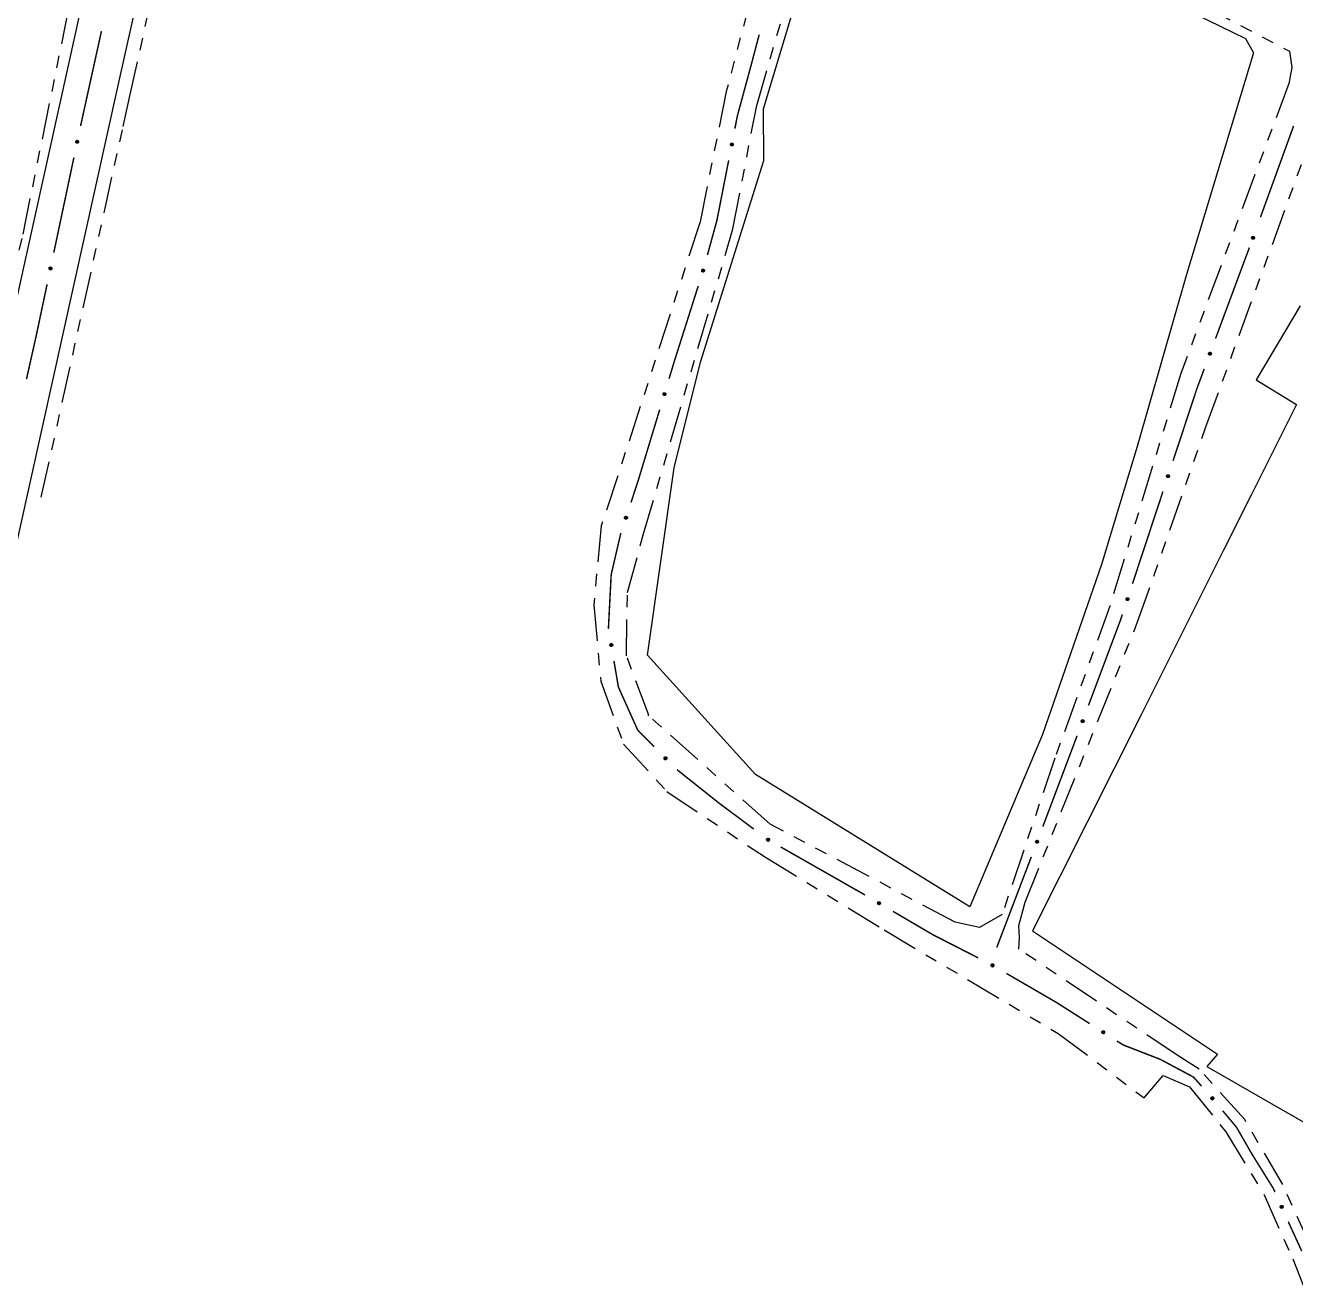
# Model space of a CAD drawing. Extents: x 209193 to 212081, y 4877574 to 4880493.
# Drawn here: x 209788.9 to 209946, y 4878359.2 to 4878514.7 of the extents above; entities that cross this region are included whole.
import ezdxf

# ---------------------------------------------------------------- set-up
doc = ezdxf.new("R2010")
doc.units = 0
doc.header["$LTSCALE"] = 1.5
doc.header["$MEASUREMENT"] = 0
doc.linetypes.add('TRACO_25', pattern=[8, 3, -1, 1, -1, 1, -1])
for name, color, linetype in [('RU-QUADRA', 210, 'CONTINUOUS'), ('SV-EIXO-ROD-ESTR', 7, 'CONTINUOUS'), ('SV-EIXO-RUA-N-PAV', 6, 'CONTINUOUS'), ('SV-EST-MUNIC-PAV', 20, 'CONTINUOUS'), ('SV-FX-DOM-EST', 20, 'CONTINUOUS'), ('SV-RUA-NAO-PAV', 7, 'CONTINUOUS')]:
    doc.layers.add(name, color=color, linetype=linetype)

msp = doc.modelspace()

# ---------------------------------------------------------------- linework, layer by layer
at = {"layer": 'RU-QUADRA', "linetype": 'Continuous', "flags": 128}
msp.add_lwpolyline([(209890.30857, 4878538.123031), (209899.280074, 4878533.530937), (209917.65755, 4878524.124365), (209925.797393, 4878519.95796), (209939.757002, 4878513.119828), (209940.746676, 4878511.350253), (209932.459593, 4878483.956287), (209926.384121, 4878462.670984), (209921.950348, 4878448.084196), (209914.674843, 4878427.098798), (209905.669112, 4878405.783435), (209879.180643, 4878422.149119), (209865.82293, 4878436.915463), (209869.1486, 4878460.070279), (209872.371907, 4878473.097393), (209880.238384, 4878498.041906), (209880.17986, 4878504.410458)], close=True, dxfattribs=at)
msp.add_lwpolyline([(209946.509893, 4878480.05749), (209941.087305, 4878470.929441), (209946.05491, 4878467.89135), (209940.443629, 4878456.672908), (209937.032849, 4878449.853854), (209931.523605, 4878438.839411), (209926.856449, 4878429.508526), (209913.419085, 4878402.804287), (209936.308501, 4878387.574431), (209934.965446, 4878386.042461), (209942.432881, 4878381.77191), (209964.164406, 4878369.343869)], dxfattribs=at)
at = {"layer": 'SV-EIXO-ROD-ESTR', "const_width": 0.18}
for points in [[(209795.780845, 4878502.384214), (209798.345641, 4878514.029219)], [(209795.765145, 4878502.309962), (209795.780845, 4878502.384214)], [(209792.455306, 4878486.65605), (209794.937685, 4878498.396484)], [(209790.312629, 4878476.522242), (209791.627846, 4878482.742572)], [(209790.172469, 4878475.895578), (209790.312629, 4878476.522242)], [(209789.081133, 4878471.016133), (209790.172469, 4878475.895578)]]:
    msp.add_lwpolyline(points, dxfattribs=at)
at = {"layer": 'SV-EIXO-ROD-ESTR'}
for points in [[(209795.213993, 4878500.235422), (209795.186734, 4878500.276029), (209795.171609, 4878500.316504), (209795.168711, 4878500.353892), (209795.174765, 4878500.387599), (209795.184842, 4878500.421385), (209795.202517, 4878500.453207), (209795.229958, 4878500.48418), (209795.270501, 4878500.511811), (209795.312981, 4878500.52458), (209795.349484, 4878500.529382), (209795.384995, 4878500.525094), (209795.417652, 4878500.514754), (209795.4501, 4878500.495301), (209795.481217, 4878500.467186), (209795.508014, 4878500.425746), (209795.52257, 4878500.385965), (209795.524424, 4878500.349727), (209795.519886, 4878500.314054), (209795.509185, 4878500.279685), (209795.491654, 4878500.248548), (209795.46329, 4878500.217269), (209795.422039, 4878500.191362), (209795.382527, 4878500.176391), (209795.346325, 4878500.174029), (209795.311306, 4878500.179287), (209795.277296, 4878500.188983), (209795.244568, 4878500.205418), (209795.213993, 4878500.235422)], [(209791.904154, 4878484.58151), (209791.876894, 4878484.622117), (209791.86177, 4878484.662592), (209791.858872, 4878484.69998), (209791.864925, 4878484.733687), (209791.875002, 4878484.767473), (209791.892678, 4878484.799295), (209791.920118, 4878484.830268), (209791.960661, 4878484.857899), (209792.003141, 4878484.870668), (209792.039645, 4878484.87547), (209792.075155, 4878484.871181), (209792.107813, 4878484.860842), (209792.140261, 4878484.841389), (209792.171378, 4878484.813274), (209792.198175, 4878484.771834), (209792.21273, 4878484.732053), (209792.214584, 4878484.695815), (209792.210047, 4878484.660142), (209792.199345, 4878484.625773), (209792.181815, 4878484.594636), (209792.153451, 4878484.563357), (209792.112199, 4878484.53745), (209792.072688, 4878484.522479), (209792.036486, 4878484.520117), (209792.001466, 4878484.525375), (209791.967456, 4878484.53507), (209791.934728, 4878484.551506), (209791.904154, 4878484.58151)]]:
    msp.add_lwpolyline(points, close=True, dxfattribs=at)
for points in [[(209795.171609, 4878500.316504), (209795.184842, 4878500.421385)], [(209795.178012, 4878500.299065), (209795.192813, 4878500.428431)], [(209795.186734, 4878500.276029), (209795.202517, 4878500.453207)], [(209795.200043, 4878500.258145), (209795.21512, 4878500.461371)], [(209795.213993, 4878500.235422), (209795.229958, 4878500.48418)], [(209795.231214, 4878500.220871), (209795.251341, 4878500.494159)], [(209795.244568, 4878500.205418), (209795.270501, 4878500.511811)], [(209795.262048, 4878500.201799), (209795.290361, 4878500.513802)], [(209795.277296, 4878500.188983), (209795.312981, 4878500.52458)], [(209795.294012, 4878500.188067), (209795.328459, 4878500.522483)], [(209795.311306, 4878500.179287), (209795.349484, 4878500.529382)], [(209795.329775, 4878500.179111), (209795.369432, 4878500.524977)], [(209795.346325, 4878500.174029), (209795.384995, 4878500.525094)], [(209795.365897, 4878500.178447), (209795.40119, 4878500.516868)], [(209795.382527, 4878500.176391), (209795.417652, 4878500.514754)], [(209795.403712, 4878500.185793), (209795.433924, 4878500.500183)], [(209795.422039, 4878500.191362), (209795.4501, 4878500.495301)], [(209795.441962, 4878500.208388), (209795.465529, 4878500.478159)], [(209795.46329, 4878500.217269), (209795.481217, 4878500.467186)], [(209795.476283, 4878500.238788), (209795.493465, 4878500.43878)], [(209795.491654, 4878500.248548), (209795.508014, 4878500.425746)], [(209795.500695, 4878500.268494), (209795.514443, 4878500.399477)], [(209795.509185, 4878500.279685), (209795.52257, 4878500.385965)], [(209791.86177, 4878484.662592), (209791.875002, 4878484.767473)], [(209791.868173, 4878484.645153), (209791.882974, 4878484.774519)], [(209791.876894, 4878484.622117), (209791.892678, 4878484.799295)], [(209791.890204, 4878484.604232), (209791.90528, 4878484.807459)], [(209791.904154, 4878484.58151), (209791.920118, 4878484.830268)], [(209791.921374, 4878484.566959), (209791.941501, 4878484.840246)], [(209791.934728, 4878484.551506), (209791.960661, 4878484.857899)], [(209791.952209, 4878484.547887), (209791.980522, 4878484.85989)], [(209791.967456, 4878484.53507), (209792.003141, 4878484.870668)], [(209791.984173, 4878484.534155), (209792.018619, 4878484.868571)], [(209792.001466, 4878484.525375), (209792.039645, 4878484.87547)], [(209792.019936, 4878484.525199), (209792.059593, 4878484.871065)], [(209792.036486, 4878484.520117), (209792.075155, 4878484.871181)], [(209792.056057, 4878484.524535), (209792.091351, 4878484.862955)], [(209792.072688, 4878484.522479), (209792.107813, 4878484.860842)], [(209792.093873, 4878484.531881), (209792.124085, 4878484.846271)], [(209792.112199, 4878484.53745), (209792.140261, 4878484.841389)], [(209792.132123, 4878484.554476), (209792.15569, 4878484.824247)], [(209792.153451, 4878484.563357), (209792.171378, 4878484.813274)], [(209792.166444, 4878484.584876), (209792.183626, 4878484.784868)], [(209792.181815, 4878484.594636), (209792.198175, 4878484.771834)], [(209792.190856, 4878484.614582), (209792.204604, 4878484.745565)], [(209792.199345, 4878484.625773), (209792.21273, 4878484.732053)]]:
    msp.add_lwpolyline(points, dxfattribs=at)
at = {"layer": 'SV-EIXO-RUA-N-PAV', "const_width": 0.18}
for points in [[(209879.647044, 4878513.591385), (209878.623284, 4878509.724614)], [(209878.593949, 4878509.613815), (209877.05355, 4878503.933594)], [(209878.623284, 4878509.724614), (209878.593949, 4878509.613815)], [(209876.955095, 4878503.570541), (209876.643123, 4878501.976957)], [(209877.05355, 4878503.933594), (209876.955095, 4878503.570541)], [(209945.704568, 4878502.310656), (209941.611122, 4878491.030421)], [(209875.874642, 4878498.051472), (209874.5298, 4878491.181872)], [(209874.428528, 4878490.664566), (209873.247559, 4878486.350413)], [(209874.5298, 4878491.181872), (209874.428528, 4878490.664566)], [(209940.236935, 4878487.273909), (209936.052548, 4878476.027091)], [(209872.109257, 4878482.516634), (209869.386786, 4878473.93828)], [(209869.386786, 4878473.93828), (209869.136396, 4878473.149315)], [(209869.136396, 4878473.149315), (209868.506426, 4878471.070414)], [(209934.657752, 4878472.278152), (209933.960354, 4878470.403683)], [(209933.960354, 4878470.403683), (209933.752391, 4878469.844719)], [(209933.752391, 4878469.844719), (209930.804139, 4878460.915242)], [(209867.346396, 4878467.242316), (209864.736329, 4878458.629096)], [(209864.697833, 4878458.502058), (209863.80371, 4878455.777777)], [(209864.736329, 4878458.629096), (209864.697833, 4878458.502058)], [(209929.550044, 4878457.11692), (209927.982425, 4878452.369019)], [(209862.512694, 4878451.844214), (209861.410409, 4878447.110873)], [(209862.556353, 4878451.977237), (209862.512694, 4878451.844214)], [(209927.869449, 4878452.026841), (209925.787491, 4878445.722045)], [(209927.982425, 4878452.369019), (209927.869449, 4878452.026841)], [(209861.35184, 4878446.859367), (209861.056265, 4878441.125215)], [(209861.410409, 4878447.110873), (209861.35184, 4878446.859367)], [(209924.533234, 4878441.923777), (209924.285587, 4878441.173827)], [(209861.056265, 4878441.125215), (209861.010412, 4878440.235665)], [(209861.010412, 4878440.235665), (209861.028621, 4878440.127924)], [(209924.285587, 4878441.173827), (209920.349416, 4878430.677371)], [(209861.695224, 4878436.18386), (209862.195176, 4878433.225812)], [(209862.195176, 4878433.225812), (209862.239552, 4878432.963251)], [(209862.239552, 4878432.963251), (209864.586888, 4878427.732046)], [(209864.586888, 4878427.732046), (209864.629547, 4878427.636976)], [(209864.629547, 4878427.636976), (209866.662402, 4878425.57466)], [(209918.9415, 4878426.933342), (209914.706654, 4878415.705427)], [(209869.485277, 4878422.742504), (209874.182217, 4878419.009039)], [(209874.182217, 4878419.009039), (209874.667528, 4878418.623279)], [(209874.667528, 4878418.623279), (209878.977372, 4878415.403002)], [(209882.303218, 4878413.194334), (209892.729297, 4878407.253216)], [(209913.283307, 4878411.967238), (209909.006557, 4878400.755218)], [(209896.182383, 4878405.234294), (209900.496688, 4878402.707086)], [(209900.496688, 4878402.707086), (209901.12819, 4878402.337169)], [(209901.12819, 4878402.337169), (209906.709219, 4878399.483827)], [(209910.212416, 4878397.555977), (209916.2673, 4878394.043376)], [(209916.2673, 4878394.043376), (209916.390017, 4878393.972185)], [(209916.390017, 4878393.972185), (209920.488633, 4878391.363975)], [(209923.863279, 4878389.216473), (209924.652572, 4878388.714195)], [(209924.652572, 4878388.714195), (209928.441713, 4878387.243783)], [(209928.441713, 4878387.243783), (209929.227706, 4878386.93877)], [(209929.227706, 4878386.93877), (209932.895559, 4878384.982582)], [(209932.895559, 4878384.982582), (209933.324841, 4878384.753632)], [(209933.324841, 4878384.753632), (209934.330342, 4878383.622443)], [(209936.937062, 4878380.589057), (209938.220172, 4878379.054903)], [(209938.220172, 4878379.054903), (209938.651116, 4878378.539644)], [(209938.651116, 4878378.539644), (209940.311811, 4878375.655279)], [(209940.311811, 4878375.655279), (209940.597255, 4878375.159508)], [(209940.597255, 4878375.159508), (209942.938511, 4878371.401176)], [(209942.938511, 4878371.401176), (209943.192107, 4878370.994087)], [(209943.192107, 4878370.994087), (209943.405654, 4878370.519539)], [(209945.047271, 4878366.871925), (209946.711767, 4878363.234693)]]:
    msp.add_lwpolyline(points, dxfattribs=at)
at = {"layer": 'SV-EIXO-RUA-N-PAV'}
for points in [[(209876.394516, 4878500.13407), (209876.422384, 4878500.093877), (209876.438115, 4878500.053635), (209876.441576, 4878500.016295), (209876.43603, 4878499.9825), (209876.426463, 4878499.948566), (209876.409268, 4878499.916482), (209876.382296, 4878499.885099), (209876.342174, 4878499.856862), (209876.299891, 4878499.843455), (209876.263464, 4878499.838104), (209876.227893, 4878499.841858), (209876.195083, 4878499.851705), (209876.162346, 4878499.870667), (209876.13081, 4878499.898311), (209876.103392, 4878499.939343), (209876.08824, 4878499.978901), (209876.085841, 4878500.015106), (209876.089841, 4878500.050844), (209876.100024, 4878500.08537), (209876.117084, 4878500.116768), (209876.144974, 4878500.14847), (209876.185831, 4878500.174995), (209876.225113, 4878500.190558), (209876.261275, 4878500.193464), (209876.29637, 4878500.188734), (209876.330522, 4878500.179551), (209876.363494, 4878500.16361), (209876.394516, 4878500.13407)], [(209940.836716, 4878488.570314), (209940.857698, 4878488.526135), (209940.866697, 4878488.483874), (209940.864057, 4878488.446467), (209940.853105, 4878488.414019), (209940.838162, 4878488.382086), (209940.815993, 4878488.353214), (209940.78429, 4878488.32662), (209940.74012, 4878488.305261), (209940.696222, 4878488.298888), (209940.65941, 4878488.299514), (209940.624918, 4878488.308986), (209940.594139, 4878488.324022), (209940.56491, 4878488.348042), (209940.538273, 4878488.380433), (209940.517871, 4878488.425367), (209940.509333, 4878488.466859), (209940.512837, 4878488.502974), (209940.522579, 4878488.53759), (209940.538225, 4878488.570008), (209940.56015, 4878488.598224), (209940.592811, 4878488.624985), (209940.637429, 4878488.644534), (209940.678714, 4878488.653522), (209940.714869, 4878488.650527), (209940.748732, 4878488.640168), (209940.780944, 4878488.62557), (209940.810894, 4878488.604494), (209940.836716, 4878488.570314)], [(209872.862637, 4878484.526585), (209872.885752, 4878484.483483), (209872.896804, 4878484.441713), (209872.895995, 4878484.404221), (209872.886642, 4878484.371277), (209872.873277, 4878484.338652), (209872.852544, 4878484.308731), (209872.822178, 4878484.28062), (209872.779104, 4878484.257129), (209872.735571, 4878484.248619), (209872.698772, 4878484.247446), (209872.663858, 4878484.255221), (209872.632381, 4878484.268736), (209872.602014, 4878484.291299), (209872.573826, 4878484.322351), (209872.551254, 4878484.366235), (209872.540699, 4878484.407259), (209872.542434, 4878484.443503), (209872.550473, 4878484.478553), (209872.564517, 4878484.511697), (209872.585037, 4878484.540951), (209872.616353, 4878484.569275), (209872.659961, 4878484.59098), (209872.700758, 4878484.601974), (209872.737016, 4878484.600749), (209872.771346, 4878484.592057), (209872.804232, 4878484.57905), (209872.835176, 4878484.559462), (209872.862637, 4878484.526585)], [(209935.508422, 4878474.248899), (209935.529404, 4878474.20472), (209935.538403, 4878474.16246), (209935.535763, 4878474.125052), (209935.524811, 4878474.092605), (209935.509868, 4878474.060671), (209935.487699, 4878474.031799), (209935.455996, 4878474.005205), (209935.411826, 4878473.983846), (209935.367928, 4878473.977473), (209935.331116, 4878473.978099), (209935.296624, 4878473.987571), (209935.265845, 4878474.002607), (209935.236616, 4878474.026627), (209935.209979, 4878474.059018), (209935.189577, 4878474.103953), (209935.181039, 4878474.145444), (209935.184543, 4878474.181559), (209935.194285, 4878474.216175), (209935.209931, 4878474.248594), (209935.231856, 4878474.27681), (209935.264517, 4878474.30357), (209935.309135, 4878474.323119), (209935.35042, 4878474.332107), (209935.386575, 4878474.329112), (209935.420438, 4878474.318754), (209935.45265, 4878474.304155), (209935.4826, 4878474.283079), (209935.508422, 4878474.248899)], [(209868.073429, 4878469.261946), (209868.097105, 4878469.219151), (209868.108703, 4878469.177529), (209868.108384, 4878469.14003), (209868.099462, 4878469.106966), (209868.086525, 4878469.074169), (209868.066186, 4878469.04398), (209868.03619, 4878469.015474), (209867.993427, 4878468.991422), (209867.950008, 4878468.982343), (209867.913227, 4878468.980689), (209867.878215, 4878468.988007), (209867.846565, 4878469.001109), (209867.815905, 4878469.023273), (209867.787313, 4878469.053953), (209867.764169, 4878469.097539), (209867.753079, 4878469.138422), (209867.754339, 4878469.174685), (209867.76192, 4878469.209837), (209867.775529, 4878469.243162), (209867.795665, 4878469.272681), (209867.826607, 4878469.301413), (209867.869928, 4878469.323686), (209867.910578, 4878469.335213), (209867.946849, 4878469.334462), (209867.981289, 4878469.32622), (209868.014342, 4878469.313644), (209868.04554, 4878469.294462), (209868.073429, 4878469.261946)], [(209930.326669, 4878459.118005), (209930.349283, 4878459.074638), (209930.35985, 4878459.032743), (209930.358607, 4878458.995263), (209930.348872, 4878458.962429), (209930.335129, 4878458.929961), (209930.314052, 4878458.900283), (209930.283362, 4878458.872525), (209930.240019, 4878458.849535), (209930.196389, 4878458.841531), (209930.159579, 4878458.840784), (209930.124758, 4878458.848963), (209930.09344, 4878458.862842), (209930.063336, 4878458.885756), (209930.03551, 4878458.917132), (209930.013448, 4878458.961274), (209930.003369, 4878459.002419), (209930.005524, 4878459.038639), (209930.013969, 4878459.073594), (209930.028396, 4878459.106574), (209930.049254, 4878459.135587), (209930.080896, 4878459.163546), (209930.124753, 4878459.184745), (209930.165675, 4878459.195265), (209930.201916, 4878459.19362), (209930.236142, 4878459.184531), (209930.268875, 4878459.171143), (209930.29959, 4878459.151198), (209930.326669, 4878459.118005)], [(209863.329428, 4878453.979696), (209863.352119, 4878453.936369), (209863.362761, 4878453.894493), (209863.361584, 4878453.857011), (209863.351907, 4878453.82416), (209863.338222, 4878453.791667), (209863.317197, 4878453.761952), (209863.286557, 4878453.73414), (209863.243254, 4878453.711073), (209863.199639, 4878453.702991), (209863.16283, 4878453.702179), (209863.127995, 4878453.710297), (209863.096652, 4878453.72412), (209863.066508, 4878453.74698), (209863.038627, 4878453.778307), (209863.016486, 4878453.82241), (209863.006334, 4878453.863537), (209863.008425, 4878453.899761), (209863.016808, 4878453.934731), (209863.031176, 4878453.967736), (209863.051983, 4878453.996786), (209863.083575, 4878454.024802), (209863.127394, 4878454.046078), (209863.168297, 4878454.056671), (209863.204542, 4878454.05509), (209863.238784, 4878454.046062), (209863.271541, 4878454.032732), (209863.302291, 4878454.012841), (209863.329428, 4878453.979696)], [(209925.309944, 4878443.924828), (209925.332556, 4878443.88146), (209925.343122, 4878443.839564), (209925.341877, 4878443.802084), (209925.332141, 4878443.769251), (209925.318397, 4878443.736784), (209925.297318, 4878443.707106), (209925.266627, 4878443.67935), (209925.223283, 4878443.656362), (209925.179653, 4878443.648359), (209925.142843, 4878443.647614), (209925.108022, 4878443.655795), (209925.076705, 4878443.669675), (209925.046602, 4878443.69259), (209925.018777, 4878443.723967), (209924.996717, 4878443.768111), (209924.98664, 4878443.809256), (209924.988796, 4878443.845476), (209924.997243, 4878443.880431), (209925.011671, 4878443.91341), (209925.03253, 4878443.942422), (209925.064173, 4878443.97038), (209925.108031, 4878443.991577), (209925.148953, 4878444.002095), (209925.185195, 4878444.000448), (209925.21942, 4878443.991358), (209925.252153, 4878443.977969), (209925.282867, 4878443.958022), (209925.309944, 4878443.924828)], [(209861.446519, 4878438.315908), (209861.48678, 4878438.28814), (209861.515704, 4878438.256041), (209861.532122, 4878438.222325), (209861.538862, 4878438.188749), (209861.541888, 4878438.153622), (209861.537126, 4878438.117534), (209861.522968, 4878438.078651), (209861.495395, 4878438.038068), (209861.460566, 4878438.0106), (209861.428373, 4878437.992735), (209861.393766, 4878437.983691), (209861.359593, 4878437.981323), (209861.32227, 4878437.98751), (209861.283005, 4878438.002242), (209861.242869, 4878438.030955), (209861.214729, 4878438.062618), (209861.199705, 4878438.095646), (209861.190833, 4878438.130495), (209861.188173, 4878438.166394), (209861.193052, 4878438.201792), (209861.207957, 4878438.241298), (209861.236822, 4878438.280537), (209861.268081, 4878438.308964), (209861.30089, 4878438.324449), (209861.335395, 4878438.33241), (209861.37059, 4878438.335874), (209861.407067, 4878438.332597), (209861.446519, 4878438.315908)], [(209919.773508, 4878428.82733), (209919.794291, 4878428.783057), (209919.8031, 4878428.740756), (209919.800293, 4878428.703361), (209919.789195, 4878428.670963), (209919.774109, 4878428.639097), (209919.75181, 4878428.610325), (209919.719988, 4878428.583873), (209919.675723, 4878428.562713), (209919.631797, 4878428.556537), (209919.594988, 4878428.557328), (209919.560539, 4878428.566955), (209919.529828, 4878428.582129), (209919.500707, 4878428.60628), (209919.474216, 4878428.638791), (209919.454016, 4878428.683816), (209919.445664, 4878428.725346), (209919.449329, 4878428.761445), (209919.459227, 4878428.796016), (209919.475019, 4878428.828365), (209919.49707, 4878428.856482), (209919.529851, 4878428.883095), (209919.574556, 4878428.902444), (209919.615881, 4878428.911246), (209919.652022, 4878428.908089), (209919.685839, 4878428.897579), (209919.717984, 4878428.882836), (209919.74784, 4878428.861625), (209919.773508, 4878428.82733)], [(209868.043937, 4878424.329912), (209868.092845, 4878424.330253), (209868.134948, 4878424.320545), (209868.167733, 4878424.302341), (209868.192511, 4878424.2787), (209868.215135, 4878424.25166), (209868.23193, 4878424.219365), (209868.242631, 4878424.179392), (209868.243318, 4878424.130334), (209868.230539, 4878424.087857), (209868.214412, 4878424.054759), (209868.191248, 4878424.027503), (209868.164611, 4878424.005965), (209868.130488, 4878423.989628), (209868.089873, 4878423.979179), (209868.040527, 4878423.979683), (209867.999315, 4878423.989483), (209867.968066, 4878424.007923), (209867.940812, 4878424.031384), (209867.918045, 4878424.059267), (209867.901742, 4878424.091064), (209867.891295, 4878424.131975), (209867.892437, 4878424.180674), (209867.901742, 4878424.221889), (209867.919739, 4878424.253389), (209867.94344, 4878424.2797), (209867.970286, 4878424.302722), (209868.002046, 4878424.320957), (209868.043937, 4878424.329912)], [(209880.674609, 4878414.249066), (209880.721591, 4878414.262658), (209880.764749, 4878414.264733), (209880.801243, 4878414.256104), (209880.831503, 4878414.240069), (209880.860613, 4878414.220178), (209880.885537, 4878414.193648), (209880.906679, 4878414.158076), (209880.920644, 4878414.111042), (209880.919864, 4878414.066691), (209880.913318, 4878414.03046), (209880.898415, 4878413.997944), (209880.878618, 4878413.969989), (209880.850204, 4878413.94501), (209880.813946, 4878413.923938), (209880.766312, 4878413.911039), (209880.723987, 4878413.909295), (209880.688908, 4878413.918569), (209880.656313, 4878413.933759), (209880.626837, 4878413.954422), (209880.602521, 4878413.980605), (209880.58137, 4878414.01715), (209880.569262, 4878414.064333), (209880.56704, 4878414.106527), (209880.575819, 4878414.141728), (209880.591496, 4878414.173481), (209880.611092, 4878414.20292), (209880.636717, 4878414.229085), (209880.674609, 4878414.249066)], [(209914.150158, 4878413.930922), (209914.170775, 4878413.886572), (209914.179426, 4878413.844239), (209914.176479, 4878413.806854), (209914.16526, 4878413.774498), (209914.150055, 4878413.742688), (209914.127649, 4878413.714), (209914.095728, 4878413.687667), (209914.051384, 4878413.666673), (209914.007436, 4878413.660661), (209913.97063, 4878413.661589), (209913.936217, 4878413.671344), (209913.905563, 4878413.686633), (209913.876532, 4878413.710893), (209913.850163, 4878413.743502), (209913.830131, 4878413.788603), (209913.821935, 4878413.830163), (209913.825735, 4878413.866248), (209913.835761, 4878413.900782), (209913.851674, 4878413.933072), (209913.87383, 4878413.961106), (209913.90671, 4878413.987597), (209913.951487, 4878414.006779), (209913.992845, 4878414.015427), (209914.028974, 4878414.012134), (209914.062751, 4878414.001498), (209914.094841, 4878413.986635), (209914.124617, 4878413.965313), (209914.150158, 4878413.930922)], [(209894.388325, 4878406.412783), (209894.435465, 4878406.425813), (209894.478645, 4878406.427372), (209894.515033, 4878406.418307), (209894.5451, 4878406.401912), (209894.57397, 4878406.381674), (209894.598576, 4878406.354848), (209894.61929, 4878406.319026), (209894.632693, 4878406.271829), (209894.631383, 4878406.22749), (209894.624404, 4878406.19134), (209894.609113, 4878406.159004), (209894.588983, 4878406.131288), (209894.560273, 4878406.10665), (209894.523765, 4878406.086013), (209894.475981, 4878406.073684), (209894.433638, 4878406.072446), (209894.398672, 4878406.082139), (209894.366261, 4878406.097717), (209894.337035, 4878406.118731), (209894.313033, 4878406.145203), (209894.29232, 4878406.181998), (209894.280777, 4878406.229322), (209894.27906, 4878406.27154), (209894.288259, 4878406.306633), (209894.304314, 4878406.338197), (209894.32426, 4878406.3674), (209894.350196, 4878406.393257), (209894.388325, 4878406.412783)], [(209908.413406, 4878398.726895), (209908.460491, 4878398.740123), (209908.503664, 4878398.741864), (209908.54009, 4878398.732952), (209908.570225, 4878398.716684), (209908.59918, 4878398.696568), (209908.623899, 4878398.669847), (209908.644764, 4878398.634112), (209908.658366, 4878398.586972), (209908.657243, 4878398.542628), (209908.650416, 4878398.506449), (209908.635262, 4878398.474049), (209908.615249, 4878398.446248), (209908.586643, 4878398.421489), (209908.550223, 4878398.400698), (209908.50249, 4878398.388168), (209908.460153, 4878398.386752), (209908.425147, 4878398.396297), (209908.39267, 4878398.411738), (209908.363355, 4878398.432629), (209908.339242, 4878398.458999), (209908.318375, 4878398.495707), (209908.306632, 4878398.542982), (209908.304737, 4878398.585192), (209908.313788, 4878398.620324), (209908.329711, 4878398.651955), (209908.349533, 4878398.681242), (209908.37536, 4878398.707208), (209908.413406, 4878398.726895)], [(209922.113838, 4878390.460233), (209922.161426, 4878390.471518), (209922.204634, 4878390.471486), (209922.240664, 4878390.461087), (209922.270106, 4878390.443595), (209922.298211, 4878390.422308), (209922.321813, 4878390.394595), (209922.341194, 4878390.358033), (209922.352849, 4878390.310375), (209922.349907, 4878390.266115), (209922.341602, 4878390.230246), (209922.32513, 4878390.198496), (209922.303994, 4878390.171539), (209922.274396, 4878390.147976), (209922.237153, 4878390.128696), (209922.188947, 4878390.118136), (209922.146587, 4878390.118458), (209922.112002, 4878390.129432), (209922.080186, 4878390.146193), (209922.051753, 4878390.168269), (209922.028743, 4878390.195607), (209922.009399, 4878390.23314), (209921.999607, 4878390.280858), (209921.999446, 4878390.32311), (209922.009931, 4878390.35784), (209922.027138, 4878390.388791), (209922.048146, 4878390.41724), (209922.075016, 4878390.442124), (209922.113838, 4878390.460233)], [(209935.646213, 4878382.304047), (209935.694985, 4878382.300397), (209935.736155, 4878382.287286), (209935.767347, 4878382.266468), (209935.790112, 4878382.240885), (209935.810455, 4878382.212088), (209935.824559, 4878382.178531), (209935.831964, 4878382.137818), (209935.828645, 4878382.088867), (209935.812443, 4878382.047574), (209935.793669, 4878382.015903), (209935.768359, 4878381.990628), (209935.740054, 4878381.971335), (209935.704711, 4878381.957837), (209935.66338, 4878381.950736), (209935.614239, 4878381.955264), (209935.573964, 4878381.968394), (209935.544323, 4878381.989323), (209935.519075, 4878382.014929), (209935.498659, 4878382.044576), (209935.485004, 4878382.077597), (209935.477929, 4878382.119225), (209935.483041, 4878382.167668), (209935.495678, 4878382.207986), (209935.516185, 4878382.237913), (209935.541954, 4878382.262203), (209935.570588, 4878382.282957), (209935.603731, 4878382.29854), (209935.646213, 4878382.304047)], [(209944.267807, 4878368.871894), (209944.313777, 4878368.855199), (209944.349872, 4878368.831449), (209944.374276, 4878368.802976), (209944.38928, 4878368.772191), (209944.401083, 4878368.738969), (209944.405593, 4878368.702848), (209944.401719, 4878368.661649), (209944.385294, 4878368.615417), (209944.358535, 4878368.58004), (209944.3319, 4878368.554621), (209944.3007, 4878368.537127), (209944.268234, 4878368.526202), (209944.230559, 4878368.522758), (209944.188846, 4878368.527092), (209944.142758, 4878368.544733), (209944.107531, 4878368.568259), (209944.084649, 4878368.59642), (209944.067261, 4878368.627897), (209944.055617, 4878368.661959), (209944.051395, 4878368.697441), (209944.055835, 4878368.739431), (209944.073849, 4878368.78469), (209944.096912, 4878368.820093), (209944.124744, 4878368.843364), (209944.156119, 4878368.859785), (209944.189297, 4878368.872029), (209944.225417, 4878368.878074), (209944.267807, 4878368.871894)]]:
    msp.add_lwpolyline(points, close=True, dxfattribs=at)
for points in [[(209876.100024, 4878500.08537), (209876.08824, 4878499.978901)], [(209876.108344, 4878500.096688), (209876.096569, 4878499.965512)], [(209876.117084, 4878500.116768), (209876.103392, 4878499.939343)], [(209876.132306, 4878500.126757), (209876.118136, 4878499.92653)], [(209876.144974, 4878500.14847), (209876.13081, 4878499.898311)], [(209876.166166, 4878500.15767), (209876.146661, 4878499.887575)], [(209876.185831, 4878500.174995), (209876.162346, 4878499.870667)], [(209876.204072, 4878500.180839), (209876.178594, 4878499.866029)], [(209876.225113, 4878500.190558), (209876.195083, 4878499.851705)], [(209876.241773, 4878500.188753), (209876.211576, 4878499.849839)], [(209876.261275, 4878500.193464), (209876.227893, 4878499.841858)], [(209876.2779, 4878500.188633), (209876.243452, 4878499.842209)], [(209876.29637, 4878500.188734), (209876.263464, 4878499.838104)], [(209876.313794, 4878500.180215), (209876.284383, 4878499.845319)], [(209876.330522, 4878500.179551), (209876.299891, 4878499.843455)], [(209876.345961, 4878500.166966), (209876.322346, 4878499.854572)], [(209876.363494, 4878500.16361), (209876.342174, 4878499.856862)], [(209876.377079, 4878500.14836), (209876.361066, 4878499.874801)], [(209876.394516, 4878500.13407), (209876.382296, 4878499.885099)], [(209876.408806, 4878500.11156), (209876.39679, 4878499.908129)], [(209876.422384, 4878500.093877), (209876.409268, 4878499.916482)], [(209876.431451, 4878500.070976), (209876.418598, 4878499.941401)], [(209876.438115, 4878500.053635), (209876.426463, 4878499.948566)], [(209940.538225, 4878488.570008), (209940.509333, 4878488.466859)], [(209940.54827, 4878488.579827), (209940.515381, 4878488.452297)], [(209940.56015, 4878488.598224), (209940.517871, 4878488.425367)], [(209940.57679, 4878488.605614), (209940.530342, 4878488.410333)], [(209940.592811, 4878488.624985), (209940.538273, 4878488.380433)], [(209940.615215, 4878488.630627), (209940.552174, 4878488.367269)], [(209940.637429, 4878488.644534), (209940.56491, 4878488.348042)], [(209940.656376, 4878488.647343), (209940.580191, 4878488.34083)], [(209940.678714, 4878488.653522), (209940.594139, 4878488.324022)], [(209940.69486, 4878488.64904), (209940.610111, 4878488.319507)], [(209940.714869, 4878488.650527), (209940.624918, 4878488.308986)], [(209940.73049, 4878488.643063), (209940.640328, 4878488.306809)], [(209940.748732, 4878488.640168), (209940.65941, 4878488.299514)], [(209940.764544, 4878488.628938), (209940.681222, 4878488.303241)], [(209940.780944, 4878488.62557), (209940.696222, 4878488.298888)], [(209940.794137, 4878488.610648), (209940.720183, 4878488.306217)], [(209940.810894, 4878488.604494), (209940.74012, 4878488.305261)], [(209940.821827, 4878488.587243), (209940.761671, 4878488.319899)], [(209940.836716, 4878488.570314), (209940.78429, 4878488.32662)], [(209940.847167, 4878488.545785), (209940.802325, 4878488.346995)], [(209940.857698, 4878488.526135), (209940.815993, 4878488.353214)], [(209940.862932, 4878488.502066), (209940.82924, 4878488.376291)], [(209940.866697, 4878488.483874), (209940.838162, 4878488.382086)], [(209872.564517, 4878484.511697), (209872.540699, 4878484.407259)], [(209872.57407, 4878484.521995), (209872.547451, 4878484.39301)], [(209872.585037, 4878484.540951), (209872.551254, 4878484.366235)], [(209872.601297, 4878484.549144), (209872.564444, 4878484.351827)], [(209872.616353, 4878484.569275), (209872.573826, 4878484.322351)], [(209872.638454, 4878484.576005), (209872.588353, 4878484.309881)], [(209872.659961, 4878484.59098), (209872.602014, 4878484.291299)], [(209872.678749, 4878484.594712), (209872.617628, 4878484.284843)], [(209872.700758, 4878484.601974), (209872.632381, 4878484.268736)], [(209872.717105, 4878484.598286), (209872.648555, 4878484.265007)], [(209872.737016, 4878484.600749), (209872.663858, 4878484.255221)], [(209872.752984, 4878484.594057), (209872.679356, 4878484.2538)], [(209872.771346, 4878484.592057), (209872.698772, 4878484.247446)], [(209872.787687, 4878484.581612), (209872.720375, 4878484.252235)], [(209872.804232, 4878484.57905), (209872.735571, 4878484.248619)], [(209872.818138, 4878484.56479), (209872.759144, 4878484.25711)], [(209872.835176, 4878484.559462), (209872.779104, 4878484.257129)], [(209872.846938, 4878484.542766), (209872.799914, 4878484.272803)], [(209872.862637, 4878484.526585), (209872.822178, 4878484.28062)], [(209872.874274, 4878484.502595), (209872.839197, 4878484.301852)], [(209872.885752, 4878484.483483), (209872.852544, 4878484.308731)], [(209872.892155, 4878484.459699), (209872.864648, 4878484.332428)], [(209872.896804, 4878484.441713), (209872.873277, 4878484.338652)], [(209935.209931, 4878474.248594), (209935.181039, 4878474.145444)], [(209935.219976, 4878474.258413), (209935.187087, 4878474.130882)], [(209935.231856, 4878474.27681), (209935.189577, 4878474.103953)], [(209935.248496, 4878474.284199), (209935.202048, 4878474.088918)], [(209935.264517, 4878474.30357), (209935.209979, 4878474.059018)], [(209935.286921, 4878474.309213), (209935.22388, 4878474.045854)], [(209935.309135, 4878474.323119), (209935.236616, 4878474.026627)], [(209935.328082, 4878474.325928), (209935.251897, 4878474.019416)], [(209935.35042, 4878474.332107), (209935.265845, 4878474.002607)], [(209935.366566, 4878474.327625), (209935.281817, 4878473.998092)], [(209935.386575, 4878474.329112), (209935.296624, 4878473.987571)], [(209935.402196, 4878474.321649), (209935.312034, 4878473.985394)], [(209935.420438, 4878474.318754), (209935.331116, 4878473.978099)], [(209935.43625, 4878474.307523), (209935.352928, 4878473.981827)], [(209935.45265, 4878474.304155), (209935.367928, 4878473.977473)], [(209935.465843, 4878474.289233), (209935.391889, 4878473.984802)], [(209935.4826, 4878474.283079), (209935.411826, 4878473.983846)], [(209935.493533, 4878474.265828), (209935.433377, 4878473.998485)], [(209935.508422, 4878474.248899), (209935.455996, 4878474.005205)], [(209935.518873, 4878474.22437), (209935.474032, 4878474.02558)], [(209935.529404, 4878474.20472), (209935.487699, 4878474.031799)], [(209935.534638, 4878474.180652), (209935.500946, 4878474.054876)], [(209935.538403, 4878474.16246), (209935.509868, 4878474.060671)], [(209867.775529, 4878469.243162), (209867.753079, 4878469.138422)], [(209867.784947, 4878469.253584), (209867.760016, 4878469.124262)], [(209867.795665, 4878469.272681), (209867.764169, 4878469.097539)], [(209867.811816, 4878469.281087), (209867.777547, 4878469.083305)], [(209867.826607, 4878469.301413), (209867.787313, 4878469.053953)], [(209867.848618, 4878469.308431), (209867.802002, 4878469.041675)], [(209867.869928, 4878469.323686), (209867.815905, 4878469.023273)], [(209867.888665, 4878469.327663), (209867.831602, 4878469.017022)], [(209867.910578, 4878469.335213), (209867.846565, 4878469.001109)], [(209867.926971, 4878469.331739), (209867.862785, 4878468.997592)], [(209867.946849, 4878469.334462), (209867.878215, 4878468.988007)], [(209867.962903, 4878469.32798), (209867.893731, 4878468.986789)], [(209867.981289, 4878469.32622), (209867.913227, 4878468.980689)], [(209867.997766, 4878469.315989), (209867.934767, 4878468.98576)], [(209868.014342, 4878469.313644), (209867.950008, 4878468.982343)], [(209868.028434, 4878469.299567), (209867.973468, 4878468.991141)], [(209868.04554, 4878469.294462), (209867.993427, 4878468.991422)], [(209868.05752, 4878469.277921), (209868.01403, 4878469.007366)], [(209868.073429, 4878469.261946), (209868.03619, 4878469.015474)], [(209868.085379, 4878469.238111), (209868.052929, 4878469.036926)], [(209868.097105, 4878469.219151), (209868.066186, 4878469.04398)], [(209868.103819, 4878469.195453), (209868.077979, 4878469.067832)], [(209868.108703, 4878469.177529), (209868.086525, 4878469.074169)], [(209930.103073, 4878459.17002), (209930.049892, 4878458.904495)], [(209930.124753, 4878459.184745), (209930.063336, 4878458.885756)], [(209930.143582, 4878459.188258), (209930.078875, 4878458.879119)], [(209930.165675, 4878459.195265), (209930.09344, 4878458.862842)], [(209930.181977, 4878459.191388), (209930.109569, 4878458.858926)], [(209930.201916, 4878459.19362), (209930.124758, 4878458.848963)], [(209930.217805, 4878459.186744), (209930.140238, 4878458.847363)], [(209930.236142, 4878459.184531), (209930.159579, 4878458.840784)], [(209930.252362, 4878459.173897), (209930.181237, 4878458.845322)], [(209930.268875, 4878459.171143), (209930.196389, 4878458.841531)], [(209930.028396, 4878459.106574), (209930.003369, 4878459.002419)], [(209930.038068, 4878459.11676), (209930.009956, 4878458.988092)], [(209930.049254, 4878459.135587), (209930.013448, 4878458.961274)], [(209930.065608, 4878459.143592), (209930.02647, 4878458.946715)], [(209930.080896, 4878459.163546), (209930.03551, 4878458.917132)], [(209930.282616, 4878459.156723), (209930.220059, 4878458.849748)], [(209930.29959, 4878459.151198), (209930.240019, 4878458.849535)], [(209930.311158, 4878459.134367), (209930.261009, 4878458.864967)], [(209930.326669, 4878459.118005), (209930.283362, 4878458.872525)], [(209930.338027, 4878459.093882), (209930.300625, 4878458.893559)], [(209930.349283, 4878459.074638), (209930.314052, 4878458.900283)], [(209930.35541, 4878459.050781), (209930.326429, 4878458.923837)], [(209930.35985, 4878459.032743), (209930.335129, 4878458.929961)], [(209863.031176, 4878453.967736), (209863.006334, 4878453.863537)], [(209863.04083, 4878453.977939), (209863.012946, 4878453.849222)], [(209863.051983, 4878453.996786), (209863.016486, 4878453.82241)], [(209863.068322, 4878454.00482), (209863.029534, 4878453.807874)], [(209863.083575, 4878454.024802), (209863.038627, 4878453.778307)], [(209863.105741, 4878454.031314), (209863.05303, 4878453.765696)], [(209863.127394, 4878454.046078), (209863.066508, 4878453.74698)], [(209863.146217, 4878454.049625), (209863.082058, 4878453.740371)], [(209863.168297, 4878454.056671), (209863.096652, 4878453.72412)], [(209863.184607, 4878454.052823), (209863.112788, 4878453.720232)], [(209863.204542, 4878454.05509), (209863.127995, 4878453.710297)], [(209863.220443, 4878454.048242), (209863.143478, 4878453.708724)], [(209863.238784, 4878454.046062), (209863.16283, 4878453.702179)], [(209863.255022, 4878454.035457), (209863.18448, 4878453.706756)], [(209863.271541, 4878454.032732), (209863.199639, 4878453.702991)], [(209863.285306, 4878454.018336), (209863.223295, 4878453.71125)], [(209863.302291, 4878454.012841), (209863.243254, 4878453.711073)], [(209863.313889, 4878453.99603), (209863.264217, 4878453.726542)], [(209863.329428, 4878453.979696), (209863.286557, 4878453.73414)], [(209863.340829, 4878453.955593), (209863.303783, 4878453.755204)], [(209863.352119, 4878453.936369), (209863.317197, 4878453.761952)], [(209863.358288, 4878453.912524), (209863.329533, 4878453.785528)], [(209863.362761, 4878453.894493), (209863.338222, 4878453.791667)], [(209925.011671, 4878443.91341), (209924.98664, 4878443.809256)], [(209925.021343, 4878443.923595), (209924.993225, 4878443.794929)], [(209925.03253, 4878443.942422), (209924.996717, 4878443.768111)], [(209925.048884, 4878443.950426), (209925.009739, 4878443.753551)], [(209925.064173, 4878443.97038), (209925.018777, 4878443.723967)], [(209925.086351, 4878443.976853), (209925.033158, 4878443.71133)], [(209925.108031, 4878443.991577), (209925.046602, 4878443.69259)], [(209925.126861, 4878443.995089), (209925.06214, 4878443.685953)], [(209925.148953, 4878444.002095), (209925.076705, 4878443.669675)], [(209925.165256, 4878443.998218), (209925.092833, 4878443.665758)], [(209925.185195, 4878444.000448), (209925.108022, 4878443.655795)], [(209925.201083, 4878443.993572), (209925.123502, 4878443.654194)], [(209925.21942, 4878443.991358), (209925.142843, 4878443.647614)], [(209925.235639, 4878443.980724), (209925.164501, 4878443.652151)], [(209925.252153, 4878443.977969), (209925.179653, 4878443.648359)], [(209925.265893, 4878443.963548), (209925.203323, 4878443.656575)], [(209925.282867, 4878443.958022), (209925.223283, 4878443.656362)], [(209925.294435, 4878443.94119), (209925.244273, 4878443.671793)], [(209925.309944, 4878443.924828), (209925.266627, 4878443.67935)], [(209925.321301, 4878443.900705), (209925.283891, 4878443.700383)], [(209925.332556, 4878443.88146), (209925.297318, 4878443.707106)], [(209925.338682, 4878443.857603), (209925.309696, 4878443.73066)], [(209925.343122, 4878443.839564), (209925.318397, 4878443.736784)], [(209861.188173, 4878438.166394), (209861.214729, 4878438.062618)], [(209861.191963, 4878438.17992), (209861.227247, 4878438.053031)], [(209861.193052, 4878438.201792), (209861.242869, 4878438.030955)], [(209861.203769, 4878438.216512), (209861.261187, 4878438.024171)], [(209861.207957, 4878438.241298), (209861.283005, 4878438.002242)], [(209861.224538, 4878438.257387), (209861.301626, 4878437.997793)], [(209861.236822, 4878438.280537), (209861.32227, 4878437.98751)], [(209861.251825, 4878438.292444), (209861.339109, 4878437.988905)], [(209861.268081, 4878438.308964), (209861.359593, 4878437.981323)], [(209861.284306, 4878438.313156), (209861.375682, 4878437.985399)], [(209861.30089, 4878438.324449), (209861.393766, 4878437.983691)], [(209861.31815, 4878438.325796), (209861.4082, 4878437.989511)], [(209861.335395, 4878438.33241), (209861.428373, 4878437.992735)], [(209861.354704, 4878438.33059), (209861.445398, 4878438.00687)], [(209861.37059, 4878438.335874), (209861.460566, 4878438.0106)], [(209861.389477, 4878438.329548), (209861.477651, 4878438.028927)], [(209861.407067, 4878438.332597), (209861.495395, 4878438.038068)], [(209861.42516, 4878438.323124), (209861.506739, 4878438.061521)], [(209861.446519, 4878438.315908), (209861.522968, 4878438.078651)], [(209861.467835, 4878438.299891), (209861.528399, 4878438.105314)], [(209861.48678, 4878438.28814), (209861.537126, 4878438.117534)], [(209861.503347, 4878438.269913), (209861.537059, 4878438.144142)], [(209861.515704, 4878438.256041), (209861.541888, 4878438.153622)], [(209919.475019, 4878428.828365), (209919.445664, 4878428.725346)], [(209919.485107, 4878428.838138), (209919.451646, 4878428.710757)], [(209919.49707, 4878428.856482), (209919.454016, 4878428.683816)], [(209919.513743, 4878428.863796), (209919.466419, 4878428.668726)], [(209919.529851, 4878428.883095), (209919.474216, 4878428.638791)], [(209919.55228, 4878428.888637), (209919.488057, 4878428.625564)], [(209919.574556, 4878428.902444), (209919.500707, 4878428.60628)], [(209919.593515, 4878428.905168), (209919.515955, 4878428.599)], [(209919.615881, 4878428.911246), (209919.529828, 4878428.582129)], [(209919.632007, 4878428.906692), (209919.545779, 4878428.577543)], [(209919.652022, 4878428.908089), (209919.560539, 4878428.566955)], [(209919.66761, 4878428.900555), (209919.575939, 4878428.564709)], [(209919.685839, 4878428.897579), (209919.594988, 4878428.557328)], [(209919.7016, 4878428.886277), (209919.616816, 4878428.560958)], [(209919.717984, 4878428.882836), (209919.631797, 4878428.556537)], [(209919.73111, 4878428.867854), (209919.65579, 4878428.563759)], [(209919.74784, 4878428.861625), (209919.675723, 4878428.562713)], [(209919.758695, 4878428.844325), (209919.697339, 4878428.577255)], [(209919.773508, 4878428.82733), (209919.719988, 4878428.583873)], [(209919.783849, 4878428.802754), (209919.738115, 4878428.604167)], [(209919.794291, 4878428.783057), (209919.75181, 4878428.610325)], [(209919.799417, 4878428.758965), (209919.765161, 4878428.633342)], [(209919.8031, 4878428.740756), (209919.774109, 4878428.639097)], [(209867.891295, 4878424.131975), (209868.089873, 4878423.979179)], [(209867.892437, 4878424.180674), (209868.130488, 4878423.989628)], [(209867.895651, 4878424.154664), (209868.107679, 4878423.986213)], [(209867.8979, 4878424.199032), (209868.143482, 4878424.000428)], [(209867.901742, 4878424.221889), (209868.164611, 4878424.005965)], [(209867.901742, 4878424.091064), (209868.040527, 4878423.979683)], [(209867.902078, 4878424.109268), (209868.059423, 4878423.98463)], [(209867.912629, 4878424.234627), (209868.175454, 4878424.018531)], [(209867.913393, 4878424.072521), (209868.015069, 4878423.988809)], [(209867.918045, 4878424.059267), (209867.999315, 4878423.989483)], [(209867.919739, 4878424.253389), (209868.191248, 4878424.027503)], [(209867.933106, 4878424.264392), (209868.199734, 4878424.040549)], [(209867.94344, 4878424.2797), (209868.214412, 4878424.054759)], [(209867.960302, 4878424.289283), (209868.220253, 4878424.076102)], [(209867.970286, 4878424.302722), (209868.230539, 4878424.087857)], [(209867.989386, 4878424.308371), (209868.234024, 4878424.112669)], [(209868.002046, 4878424.320957), (209868.243318, 4878424.130334)], [(209868.022301, 4878424.323573), (209868.239161, 4878424.156052)], [(209868.043937, 4878424.329912), (209868.242631, 4878424.179392)], [(209868.070585, 4878424.329015), (209868.231789, 4878424.204349)], [(209868.092845, 4878424.330253), (209868.23193, 4878424.219365)], [(209868.116869, 4878424.324822), (209868.216616, 4878424.241124)], [(209868.134948, 4878424.320545), (209868.215135, 4878424.25166)], [(209880.56704, 4878414.106527), (209880.878618, 4878413.969989)], [(209880.569262, 4878414.064333), (209880.850204, 4878413.94501)], [(209880.569541, 4878414.083485), (209880.859782, 4878413.95893)], [(209880.574064, 4878414.121741), (209880.885646, 4878413.985025)], [(209880.575819, 4878414.141728), (209880.898415, 4878413.997944)], [(209880.579409, 4878414.04017), (209880.829176, 4878413.935536)], [(209880.58137, 4878414.01715), (209880.813946, 4878413.923938)], [(209880.585701, 4878414.155943), (209880.903045, 4878414.012803)], [(209880.591496, 4878414.173481), (209880.913318, 4878414.03046)], [(209880.597908, 4878413.998218), (209880.783158, 4878413.920926)], [(209880.602521, 4878413.980605), (209880.766312, 4878413.911039)], [(209880.605127, 4878414.187277), (209880.913152, 4878414.052588)], [(209880.611092, 4878414.20292), (209880.919864, 4878414.066691)], [(209880.618764, 4878413.965917), (209880.739333, 4878413.912918)], [(209880.626837, 4878413.954422), (209880.723987, 4878413.909295)], [(209880.627944, 4878414.213538), (209880.91649, 4878414.091519)], [(209880.636717, 4878414.229085), (209880.920644, 4878414.111042)], [(209880.655503, 4878414.237097), (209880.909668, 4878414.134669)], [(209880.674609, 4878414.249066), (209880.906679, 4878414.158076)], [(209880.700501, 4878414.25543), (209880.889474, 4878414.179157)], [(209880.721591, 4878414.262658), (209880.885537, 4878414.193648)], [(209880.746188, 4878414.263947), (209880.864895, 4878414.210439)], [(209880.764749, 4878414.264733), (209880.860613, 4878414.220178)], [(209913.851674, 4878413.933072), (209913.821935, 4878413.830163)], [(209913.861799, 4878413.942807), (209913.827862, 4878413.815552)], [(209913.87383, 4878413.961106), (209913.830131, 4878413.788603)], [(209913.890531, 4878413.968358), (209913.842478, 4878413.773466)], [(209913.90671, 4878413.987597), (209913.850163, 4878413.743502)], [(209913.929159, 4878413.993055), (209913.863954, 4878413.730224)], [(209913.951487, 4878414.006779), (209913.876532, 4878413.710893)], [(209913.970456, 4878414.009432), (209913.891753, 4878413.703556)], [(209913.992845, 4878414.015427), (209913.905563, 4878413.686633)], [(209914.008954, 4878414.010812), (209913.921497, 4878413.681987)], [(209914.028974, 4878414.012134), (209913.936217, 4878413.671344)], [(209914.044533, 4878414.004542), (209913.951609, 4878413.669041)], [(209914.062751, 4878414.001498), (209913.97063, 4878413.661589)], [(209914.07847, 4878413.990137), (209913.992472, 4878413.665137)], [(209914.094841, 4878413.986635), (209914.007436, 4878413.660661)], [(209914.107911, 4878413.971605), (209914.031455, 4878413.667792)], [(209914.124617, 4878413.965313), (209914.051384, 4878413.666673)], [(209914.135408, 4878413.947973), (209914.073055, 4878413.681133)], [(209914.150158, 4878413.930922), (209914.095728, 4878413.687667)], [(209914.160407, 4878413.906308), (209914.113931, 4878413.707893)], [(209914.170775, 4878413.886572), (209914.127649, 4878413.714)], [(209914.175811, 4878413.862461), (209914.141086, 4878413.736967)], [(209914.179426, 4878413.844239), (209914.150055, 4878413.742688)], [(209894.27906, 4878406.27154), (209894.588983, 4878406.131288)], [(209894.280777, 4878406.229322), (209894.560273, 4878406.10665)], [(209894.281285, 4878406.24847), (209894.570017, 4878406.120454)], [(209894.286265, 4878406.286669), (209894.596191, 4878406.146239)], [(209894.288259, 4878406.306633), (209894.609113, 4878406.159004)], [(209894.290635, 4878406.205039), (209894.539134, 4878406.097429)], [(209894.29232, 4878406.181998), (209894.523765, 4878406.086013)], [(209894.29831, 4878406.320729), (209894.61392, 4878406.173806)], [(209894.304314, 4878406.338197), (209894.624404, 4878406.19134)], [(209894.308631, 4878406.16287), (209894.492945, 4878406.083369)], [(209894.313033, 4878406.145203), (209894.475981, 4878406.073684)], [(209894.318109, 4878406.351829), (209894.624502, 4878406.213468)], [(209894.32426, 4878406.3674), (209894.631383, 4878406.22749)], [(209894.3291, 4878406.130322), (209894.449026, 4878406.075886)], [(209894.337035, 4878406.118731), (209894.433638, 4878406.072446)], [(209894.341238, 4878406.377816), (209894.628305, 4878406.252357)], [(209894.350196, 4878406.393257), (209894.632693, 4878406.271829)], [(209894.369077, 4878406.401043), (209894.622, 4878406.295585)], [(209894.388325, 4878406.412783), (209894.61929, 4878406.319026)], [(209894.414291, 4878406.418837), (209894.602339, 4878406.340312)], [(209894.435465, 4878406.425813), (209894.598576, 4878406.354848)], [(209894.460076, 4878406.426808), (209894.578136, 4878406.371884)], [(209894.478645, 4878406.427372), (209894.57397, 4878406.381674)], [(209908.304737, 4878398.585192), (209908.615249, 4878398.446248)], [(209908.306632, 4878398.542982), (209908.586643, 4878398.421489)], [(209908.307059, 4878398.562132), (209908.596329, 4878398.435334)], [(209908.311879, 4878398.600351), (209908.622393, 4878398.461229)], [(209908.313788, 4878398.620324), (209908.635262, 4878398.474049)], [(209908.316592, 4878398.518741), (209908.565543, 4878398.412179)], [(209908.318375, 4878398.495707), (209908.550223, 4878398.400698)], [(209908.32378, 4878398.634462), (209908.640007, 4878398.488871)], [(209908.329711, 4878398.651955), (209908.650416, 4878398.506449)], [(209908.334766, 4878398.476648), (209908.519413, 4878398.397924)], [(209908.339242, 4878398.458999), (209908.50249, 4878398.388168)], [(209908.343448, 4878398.665645), (209908.650421, 4878398.528577)], [(209908.349533, 4878398.681242), (209908.657243, 4878398.542628)], [(209908.355372, 4878398.444186), (209908.475527, 4878398.390256)], [(209908.363355, 4878398.432629), (209908.460153, 4878398.386752)], [(209908.366467, 4878398.691729), (209908.65406, 4878398.567481)], [(209908.37536, 4878398.707208), (209908.658366, 4878398.586972)], [(209908.394208, 4878398.715074), (209908.647573, 4878398.610683)], [(209908.413406, 4878398.726895), (209908.644764, 4878398.634112)], [(209908.439346, 4878398.733058), (209908.627723, 4878398.655326)], [(209908.460491, 4878398.740123), (209908.623899, 4878398.669847)], [(209908.485097, 4878398.741222), (209908.603387, 4878398.686796)], [(209908.503664, 4878398.741864), (209908.59918, 4878398.696568)], [(209921.999446, 4878390.32311), (209922.303994, 4878390.171539)], [(209921.999607, 4878390.280858), (209922.274396, 4878390.147976)], [(209922.000819, 4878390.299973), (209922.284641, 4878390.161411)], [(209922.007203, 4878390.337963), (209922.311747, 4878390.186214)], [(209922.008564, 4878390.256228), (209922.252931, 4878390.139539)], [(209922.009399, 4878390.23314), (209922.237153, 4878390.128696)], [(209922.009931, 4878390.35784), (209922.32513, 4878390.198496)], [(209922.020494, 4878390.371557), (209922.33048, 4878390.21311)], [(209922.024994, 4878390.213424), (209922.206255, 4878390.127189)], [(209922.027138, 4878390.388791), (209922.341602, 4878390.230246)], [(209922.028743, 4878390.195607), (209922.188947, 4878390.118136)], [(209922.041425, 4878390.401906), (209922.342515, 4878390.252356)], [(209922.044251, 4878390.180144), (209922.162091, 4878390.121329)], [(209922.048146, 4878390.41724), (209922.349907, 4878390.266115)], [(209922.051753, 4878390.168269), (209922.146587, 4878390.118458)], [(209922.065496, 4878390.427023), (209922.347748, 4878390.291078)], [(209922.075016, 4878390.442124), (209922.352849, 4878390.310375)], [(209922.094171, 4878390.44921), (209922.343038, 4878390.334509)], [(209922.113838, 4878390.460233), (209922.341194, 4878390.358033)], [(209922.140009, 4878390.465327), (209922.325038, 4878390.379929)], [(209922.161426, 4878390.471518), (209922.321813, 4878390.394595)], [(209922.186057, 4878390.471606), (209922.302014, 4878390.412372)], [(209922.204634, 4878390.471486), (209922.298211, 4878390.422308)], [(209935.516185, 4878382.237913), (209935.768359, 4878381.990628)], [(209935.530405, 4878382.247788), (209935.777882, 4878382.002938)], [(209935.541954, 4878382.262203), (209935.793669, 4878382.015903)], [(209935.559541, 4878382.270378), (209935.801232, 4878382.036699)], [(209935.570588, 4878382.282957), (209935.812443, 4878382.047574)], [(209935.590086, 4878382.28703), (209935.817941, 4878382.07202)], [(209935.603731, 4878382.29854), (209935.828645, 4878382.088867)], [(209935.624132, 4878382.299495), (209935.8266, 4878382.114839)], [(209935.646213, 4878382.304047), (209935.831964, 4878382.137818)], [(209935.672698, 4878382.300979), (209935.823194, 4878382.163577)], [(209935.694985, 4878382.300397), (209935.824559, 4878382.178531)], [(209935.718486, 4878382.293024), (209935.811071, 4878382.201467)], [(209935.736155, 4878382.287286), (209935.810455, 4878382.212088)], [(209935.477929, 4878382.119225), (209935.66338, 4878381.950736)], [(209935.483041, 4878382.167668), (209935.704711, 4878381.957837)], [(209935.484122, 4878382.141482), (209935.6817, 4878381.956293)], [(209935.485004, 4878382.077597), (209935.614239, 4878381.955264)], [(209935.486825, 4878382.095713), (209935.633476, 4878381.958653)], [(209935.489984, 4878382.185519), (209935.718543, 4878381.967541)], [(209935.495103, 4878382.058165), (209935.58961, 4878381.966437)], [(209935.495678, 4878382.207986), (209935.740054, 4878381.971335)], [(209935.498659, 4878382.044576), (209935.573964, 4878381.968394)], [(209935.507568, 4878382.219794), (209935.751885, 4878381.982975)], [(209944.051395, 4878368.697441), (209944.142758, 4878368.544733)], [(209944.055617, 4878368.661959), (209944.107531, 4878368.568259)], [(209944.055835, 4878368.739431), (209944.188846, 4878368.527092)], [(209944.055867, 4878368.676003), (209944.122065, 4878368.562146)], [(209944.058044, 4878368.714391), (209944.162195, 4878368.542797)], [(209944.067812, 4878368.759187), (209944.207987, 4878368.527491)], [(209944.073849, 4878368.78469), (209944.230559, 4878368.522758)], [(209944.085357, 4878368.800001), (209944.246499, 4878368.528362)], [(209944.096912, 4878368.820093), (209944.268234, 4878368.526202)], [(209944.111551, 4878368.828248), (209944.282772, 4878368.534211)], [(209944.124744, 4878368.843364), (209944.3007, 4878368.537127)], [(209944.141104, 4878368.849028), (209944.313196, 4878368.546405)], [(209944.156119, 4878368.859785), (209944.3319, 4878368.554621)], [(209944.175261, 4878368.862903), (209944.344802, 4878368.572599)], [(209944.189297, 4878368.872029), (209944.358535, 4878368.58004)], [(209944.209169, 4878368.87068), (209944.370435, 4878368.602089)], [(209944.225417, 4878368.878074), (209944.385294, 4878368.615417)], [(209944.245317, 4878368.873479), (209944.390345, 4878368.640975)], [(209944.267807, 4878368.871894), (209944.401719, 4878368.661649)], [(209944.292477, 4878368.861783), (209944.400237, 4878368.68882)], [(209944.313777, 4878368.855199), (209944.405593, 4878368.702848)], [(209944.334412, 4878368.841749), (209944.398806, 4878368.728576)], [(209944.349872, 4878368.831449), (209944.401083, 4878368.738969)]]:
    msp.add_lwpolyline(points, dxfattribs=at)
at = {"layer": 'SV-EST-MUNIC-PAV', "linetype": 'Continuous'}
for points in [[(209848.411212, 4878650.956456, 7.279499), (209825.739604, 4878609.415378, 7.218152), (209822.787853, 4878602.976774, 7.187479), (209817.714485, 4878590.369522, 7.25905), (209806.986689, 4878560.805994, 7.299948), (209802.933318, 4878547.808854, 7.299948), (209799.269564, 4878533.022129, 7.422641), (209795.174799, 4878514.046346, 6.625135), (209782.860835, 4878458.548672, 6.021894)], [(209819.730683, 4878573.273451, 7.524885), (209818.230275, 4878572.073689, 7.514661), (209812.976612, 4878558.266706, 7.53511), (209809.563913, 4878547.918979, 7.514661), (209807.641864, 4878539.820775, 7.473763), (209800.363678, 4878507.307994, 6.829624), (209786.858323, 4878446.271551, 5.868527), (209778.587669, 4878409.614998, 5.868527), (209760.719375, 4878326.743804, 6.156873), (209730.175218, 4878187.287325, 5.909406), (209719.441466, 4878138.612094, 6.602313)]]:
    msp.add_polyline3d(points, dxfattribs=at)
at = {"layer": 'SV-FX-DOM-EST', "linetype": 'TRACO_25'}
for points in [[(209780.7405, 4878457.888774, 5.439102), (209788.658397, 4878488.921905, 5.929874), (209795.626975, 4878523.23427, 6.073016), (209798.340428, 4878537.081186, 6.441096), (209803.39525, 4878555.947016, 6.45132), (209808.479174, 4878570.943725, 6.45132), (209811.666803, 4878579.880685, 6.45132), (209812.912492, 4878583.570958, 6.45132), (209813.542911, 4878585.140615, 6.45132), (209822.787853, 4878602.976774, 6.778502)], [(209790.911029, 4878456.40934, 6.798951), (209801.033701, 4878502.245885, 6.798951), (209801.824605, 4878505.827181, 6.798951), (209804.346331, 4878517.245827, 6.3593), (209810.842902, 4878543.100102, 6.625135), (209816.781647, 4878562.983239, 6.625135), (209817.698548, 4878566.053055, 6.625135), (209819.730683, 4878573.273451, 6.625135)]]:
    msp.add_polyline3d(points, dxfattribs=at)
at = {"layer": 'SV-RUA-NAO-PAV', "linetype": 'TRACO_25'}
for points in [[(209819.730683, 4878573.273451, 6.686482), (209822.7208, 4878572.673654, 6.676258), (209826.840898, 4878571.573997, 6.676258), (209842.180786, 4878565.425741, 6.676258), (209862.400102, 4878555.018562, 6.195709), (209884.879059, 4878542.231975, 5.132369), (209875.584435, 4878506.583555, 5.132369), (209872.335945, 4878490.473446, 4.672269), (209862.177771, 4878459.080346, 4.181497), (209860.126158, 4878452.901703, 4.171272), (209859.193806, 4878443.1339, 4.355312), (209860.061684, 4878433.686066, 4.324639), (209862.870116, 4878425.907896, 4.324639), (209868.239212, 4878420.03935, 4.324639), (209880.418368, 4878411.911472, 4.048579), (209895.07662, 4878402.941378, 4.048579), (209916.610251, 4878390.134753, 4.944286), (209927.230673, 4878382.174855, 4.969032), (209929.568107, 4878384.936938, 4.969032), (209932.85175, 4878383.556529, 4.969032), (209937.3321, 4878377.960106, 4.894793), (209942.073447, 4878370.191267, 5.216499), (209945.589929, 4878362.265454, 5.686686), (209950.399154, 4878350.36982, 5.092766)], [(209948.002837, 4878363.418268, 5.315486), (209944.361937, 4878371.458587, 5.612446), (209939.659109, 4878379.498906, 5.241246), (209934.046056, 4878385.718776, 4.721566), (209931.30649, 4878387.445698, 4.845299), (209911.755608, 4878400.551623, 4.845299), (209911.803607, 4878401.983094, 4.845299), (209911.759098, 4878403.474097, 3.823642), (209912.51984, 4878406.383454, 3.823642), (209926.429089, 4878441.015903, 4.355312), (209934.865419, 4878465.120619, 4.907431), (209949.09573, 4878504.202065, 4.968778)]]:
    msp.add_polyline3d(points, dxfattribs=at)
msp.add_polyline3d([(209923.257922, 4878523.167173, 5.009676), (209945.187099, 4878511.530312, 5.030125), (209945.48666, 4878509.530773, 5.030125), (209945.116165, 4878507.541217, 5.081246), (209931.766688, 4878471.71905, 4.968778), (209922.989244, 4878442.955385, 4.570025), (209916.19429, 4878424.1595, 3.997457), (209909.669239, 4878404.853737, 3.966784), (209906.878625, 4878403.244039, 3.966784), (209903.868522, 4878403.913819, 3.966784), (209880.989368, 4878416.000556, 4.007681), (209865.901211, 4878429.497149, 4.171272), (209865.991219, 4878429.497151, 4.171272), (209863.232686, 4878436.825425, 4.171272), (209863.354515, 4878444.643652, 4.191721), (209865.316337, 4878451.752082, 4.191721), (209876.40609, 4878489.593738, 4.324639), (209879.336245, 4878504.847643, 4.324639), (209889.367209, 4878539.406162, 4.774514)], close=True, dxfattribs=at)

doc.saveas('drawing.dxf')
